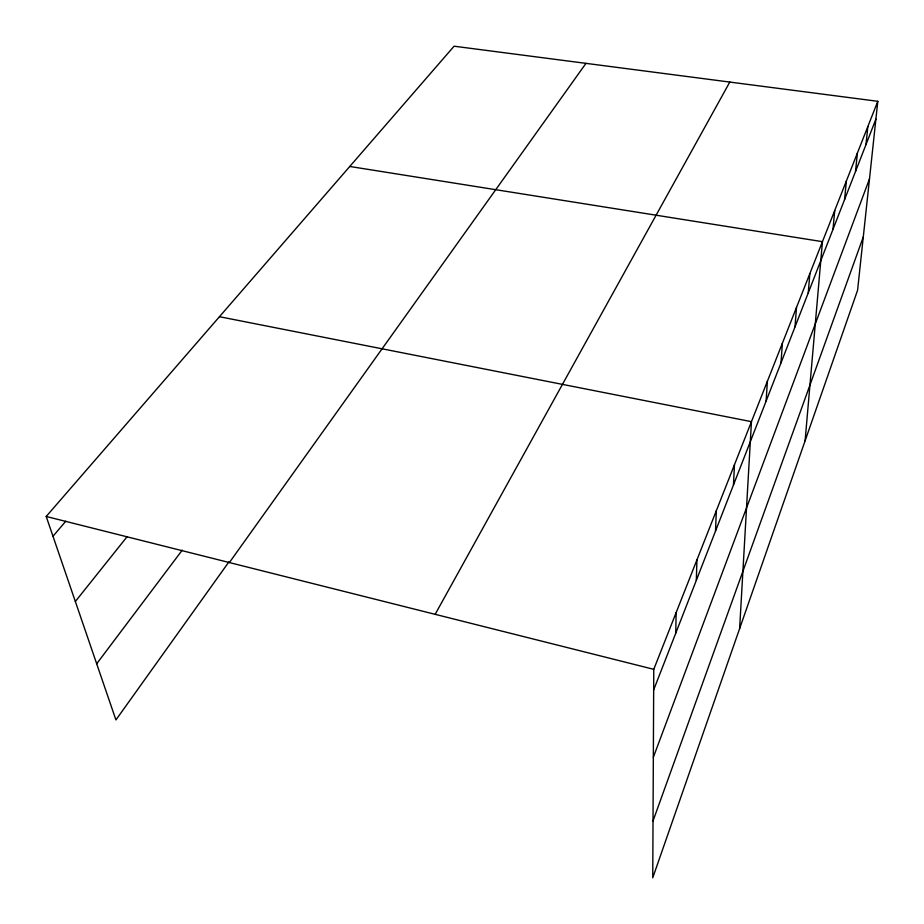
<?xml version="1.0" encoding="UTF-8"?>
<svg xmlns="http://www.w3.org/2000/svg" width="924" height="924" viewBox="0 0 924 924"><rect width="100%" height="100%" fill="white"/><g stroke="black" fill="none" stroke-linecap="round" stroke-linejoin="round"><path stroke-width="1.39" d="M877.8 101.317L653.765 669.334L652.748 877.8L857.576 290.298L877.8 101.317L454.088 46.2L46.2 516.47L115.927 719.923L228.886 561.931M675.756 633.171L676.137 612.624M696.326 580.353L696.939 559.875M715.523 531.057L716.343 510.695M733.471 484.938L734.465 464.726M739.627 628.609L751.455 421.667L219.462 316.713M766.111 401.12L767.394 381.254M780.988 362.913L782.385 343.243M795.01 326.888L796.511 307.426M808.257 292.873L809.84 273.631M805.093 440.829L822.441 241.672L349.78 166.47M832.998 229.325L834.73 210.533M844.571 199.607L846.361 181.046M855.543 171.425L857.38 153.095M865.973 144.641L867.844 126.553M653.025 820.951L863.282 236.925M653.337 757.299L869.507 178.829M653.661 689.928L875.883 119.184M435.158 614.333L729.798 82.074M229.383 562.566L585.978 63.363M96.685 663.779L182.259 550.138M75.341 601.512L126.992 536.844M52.98 536.267L65.8 521.205M46.2 516.47L653.765 669.334"/></g></svg>
